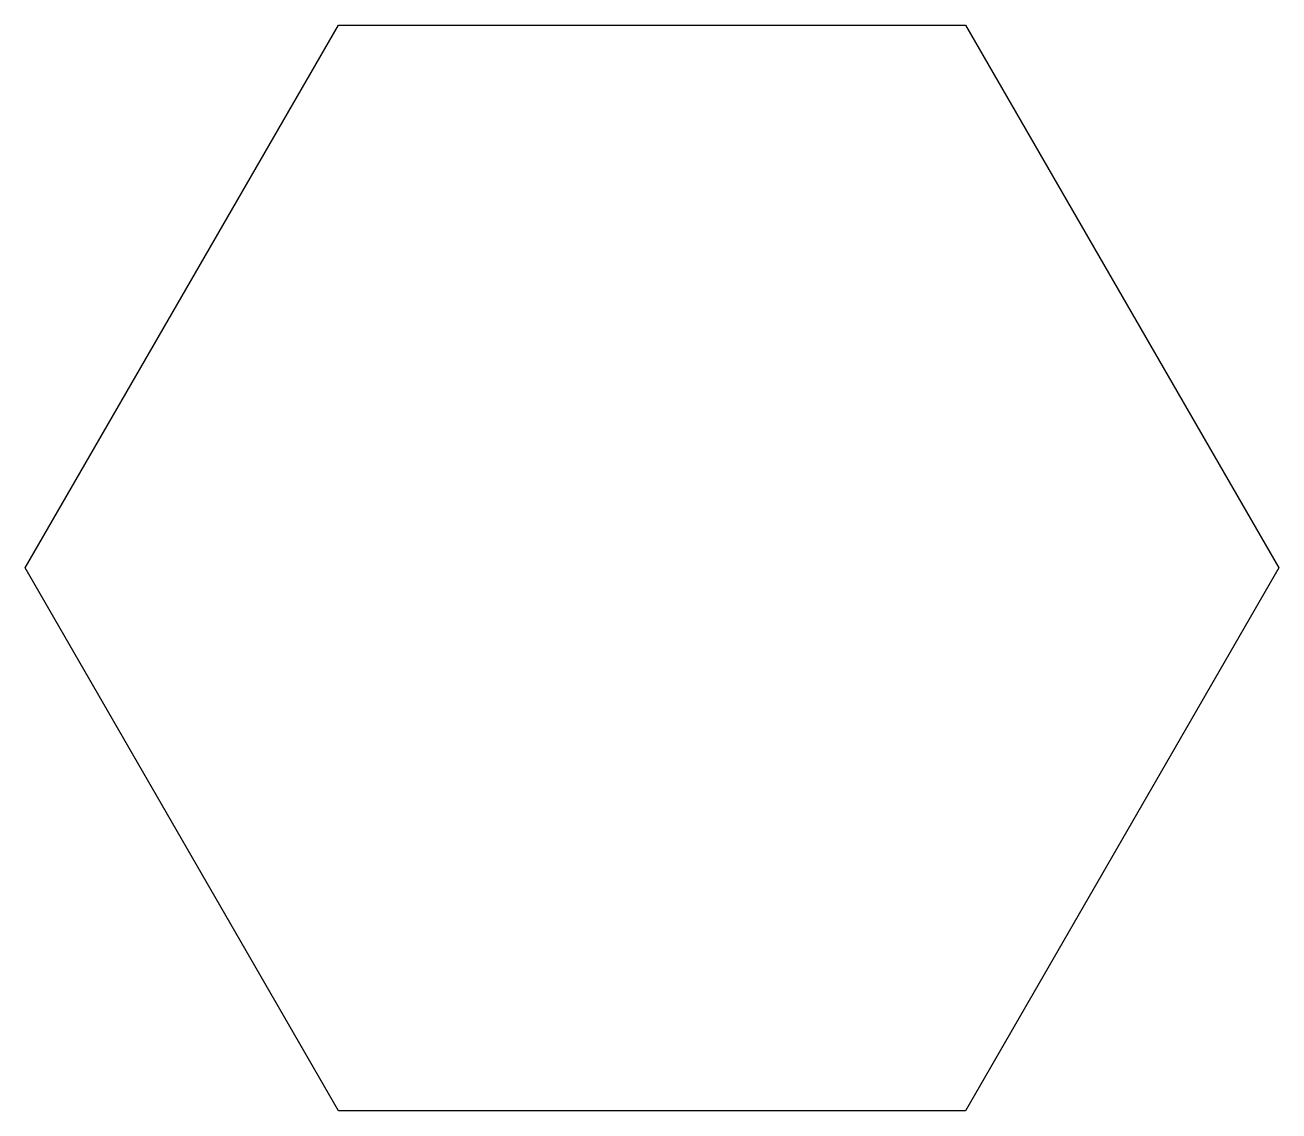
# Model space of a CAD drawing. Extents: x 0 to 99.3, y 0 to 86.
import ezdxf

# ---------------------------------------------------------------- set-up
doc = ezdxf.new("R2010")
doc.units = 0
doc.layers.add('LAYER_1', color=7, linetype='CONTINUOUS')

msp = doc.modelspace()

# ---------------------------------------------------------------- linework, layer by layer
at = {"layer": 'LAYER_1', "color": 250}
msp.add_lwpolyline([(24.826, 0), (0, 43), (24.826, 86), (74.478, 86), (99.304, 43), (74.478, 0), (24.826, 0)], dxfattribs=at)

doc.saveas('drawing.dxf')
